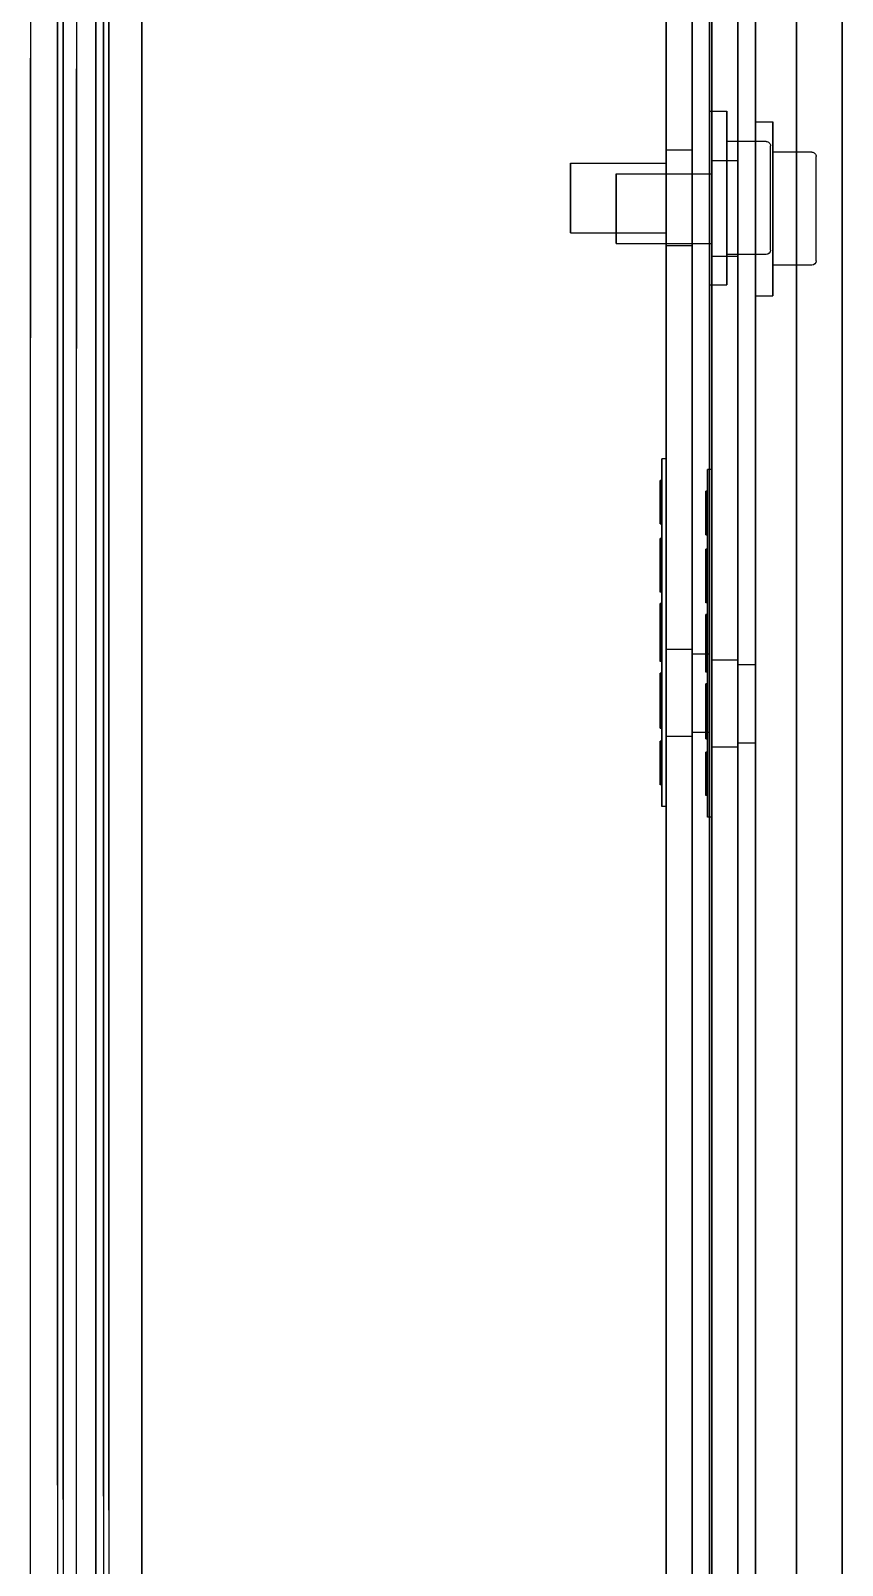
# Model space of a CAD drawing. Header units: millimetres. Extents: x -69706 to 52883, y -6882 to 68885.
# Drawn here: x 7547.1 to 7640.5, y 23865.4 to 24041.9 of the extents above; entities that cross this region are included whole.
import ezdxf

# ---------------------------------------------------------------- set-up
doc = ezdxf.new("R2010")
doc.units = ezdxf.units.MM
doc.layers.add('ac-SB', color=7, linetype='Continuous', lineweight=13)

# ---------------------------------------------------------------- blocks, each defined once
blk = doc.blocks.new('A$C15852BBE')
at = {"layer": 'ac-SB', "lineweight": -3}
for p, q in [((5538.81, 3950), (5538.81, 50)), ((5538.81, 2872.2), (5538.81, 3496)), ((5538.81, 2872.2), (5538.81, 3496)), ((5538.81, 2872.2), (5538.81, 3496)), ((5538.81, 3496), (5538.81, 2872.2)), ((5553.81, 3496.04), (5553.81, 2872.16)), ((5553.81, 2872.16), (5553.81, 3496.04)), ((5553.81, 3496), (5553.81, 2872.2)), ((5544.08, 2870.96), (5544.08, 3494.76)), ((5544.08, 2870.96), (5544.08, 3494.76)), ((5544.08, 2870.96), (5544.08, 3494.76)), ((5544.08, 3494.76), (5544.08, 2870.96)), ((5550.81, 2874.1), (5550.81, 3494.1)), ((5550.81, 3494.1), (5550.81, 2874.1)), ((5559.08, 3494.8), (5559.08, 2870.92)), ((5559.08, 2870.92), (5559.08, 3494.8)), ((5559.08, 3494.76), (5559.08, 2870.96)), ((5556.08, 2872.86), (5556.08, 3492.86)), ((5556.08, 3492.86), (5556.08, 2872.86)), ((5548.81, 2980.58), (5548.81, 3419.1)), ((5550.81, 3419.1), (5550.81, 2980.58)), ((5554.08, 2979.34), (5554.08, 3417.86)), ((5556.08, 3417.86), (5556.08, 2979.34)), ((5550.81, 3391.6), (5550.81, 3184.1)), ((5553.81, 3184.1), (5553.81, 3391.6)), ((5548.81, 3006.01), (5548.81, 3389.74)), ((5550.81, 3006.01), (5550.81, 3389.74)), ((5556.08, 3390.36), (5556.08, 3182.86)), ((5559.08, 3182.86), (5559.08, 3390.36)), ((5554.08, 3004.77), (5554.08, 3388.5)), ((5556.08, 3004.77), (5556.08, 3388.5)), ((5548.81, 3387.61), (5548.81, 2949.1)), ((5550.81, 2949.1), (5550.81, 3387.61)), ((5554.08, 3386.37), (5554.08, 2947.86)), ((5556.08, 2947.86), (5556.08, 3386.37)), ((5619.41, 3168.02), (5619.41, 3363.6)), ((5626.91, 3363.6), (5626.91, 3168.02)), ((5548.81, 3362.19), (5548.81, 2978.45)), ((5550.81, 3362.19), (5550.81, 2978.45)), ((5619.41, 3361.6), (5619.41, 3168.2)), ((5624.68, 3166.78), (5624.68, 3362.36)), ((5632.18, 3362.36), (5632.18, 3166.78)), ((5554.08, 3360.95), (5554.08, 2977.22)), ((5556.08, 3360.95), (5556.08, 2977.22)), ((5624.68, 3360.36), (5624.68, 3166.96)), ((5623.18, 3034.36), (5623.18, 3357)), ((5623.81, 3036.01), (5623.81, 3355.1)), ((5628.45, 3033.12), (5628.45, 3355.76)), ((5629.08, 3034.77), (5629.08, 3353.86)), ((5623.18, 3333.83), (5623.18, 3011.2)), ((5623.81, 3332.19), (5623.81, 3013.1)), ((5628.45, 3332.59), (5628.45, 3009.96)), ((5629.08, 3330.95), (5629.08, 3011.86)), ((5553.81, 3252.1), (5553.81, 3254.1)), ((5553.81, 3254.1), (5553.81, 3252.1)), ((5553.81, 3254.1), (5554.31, 3254.1)), ((5553.81, 3254.1), (5554.31, 3254.1)), ((5554.31, 3252.1), (5554.31, 3254.1)), ((5554.31, 3254.1), (5554.31, 3252.1)), ((5553.81, 3216.1), (5553.81, 3252.1)), ((5553.81, 3252.1), (5553.81, 3216.1)), ((5554.31, 3216.1), (5554.31, 3252.1)), ((5554.31, 3252.1), (5554.31, 3216.1)), ((5559.08, 3250.86), (5559.08, 3252.86)), ((5559.08, 3252.86), (5559.08, 3250.86)), ((5559.08, 3252.86), (5559.58, 3252.86)), ((5559.08, 3252.86), (5559.58, 3252.86)), ((5559.58, 3250.86), (5559.58, 3252.86)), ((5559.58, 3252.86), (5559.58, 3250.86)), ((5554.31, 3251.6), (5554.51, 3251.6)), ((5554.31, 3251.6), (5554.31, 3250.35)), ((5554.31, 3251.6), (5554.31, 3249.1)), ((5554.31, 3250.35), (5554.31, 3247.85)), ((5554.51, 3250.35), (5554.31, 3250.35)), ((5554.31, 3250.35), (5554.51, 3250.35)), ((5554.51, 3249.1), (5554.51, 3251.6)), ((5554.51, 3251.6), (5554.51, 3250.35)), ((5554.51, 3250.35), (5554.51, 3247.85)), ((5559.08, 3214.86), (5559.08, 3250.86)), ((5559.08, 3250.86), (5559.08, 3214.86)), ((5559.58, 3214.86), (5559.58, 3250.86)), ((5559.58, 3250.86), (5559.58, 3214.86)), ((5559.58, 3250.36), (5559.78, 3250.36)), ((5559.58, 3250.36), (5559.58, 3249.11)), ((5559.58, 3250.36), (5559.58, 3247.86)), ((5559.78, 3247.86), (5559.78, 3250.36)), ((5559.78, 3250.36), (5559.78, 3249.11)), ((5554.31, 3249.1), (5554.51, 3249.1)), ((5554.31, 3249.1), (5554.31, 3246.6)), ((5554.51, 3246.6), (5554.51, 3249.1)), ((5559.58, 3249.11), (5559.58, 3246.61)), ((5559.78, 3249.11), (5559.58, 3249.11)), ((5559.58, 3249.11), (5559.78, 3249.11)), ((5559.78, 3249.11), (5559.78, 3246.61)), ((5554.31, 3247.85), (5554.31, 3246.6)), ((5554.31, 3247.85), (5554.51, 3247.85)), ((5554.31, 3247.85), (5554.51, 3247.85)), ((5554.31, 3246.6), (5554.51, 3246.6)), ((5554.51, 3247.85), (5554.51, 3246.6)), ((5559.58, 3247.86), (5559.78, 3247.86)), ((5559.58, 3247.86), (5559.58, 3245.36)), ((5559.58, 3246.61), (5559.58, 3245.36)), ((5559.58, 3246.61), (5559.78, 3246.61)), ((5559.58, 3246.61), (5559.78, 3246.61)), ((5559.78, 3245.36), (5559.78, 3247.86)), ((5559.78, 3246.61), (5559.78, 3245.36)), ((5548.81, 3238.79), (5548.81, 3245.54)), ((5550.81, 3245.54), (5548.81, 3245.54)), ((5550.81, 3236.04), (5550.81, 3246.04)), ((5550.81, 3246.04), (5550.81, 3236.04)), ((5550.81, 3246.04), (5553.81, 3246.04)), ((5550.81, 3246.04), (5553.81, 3246.04)), ((5550.81, 3238.79), (5550.81, 3245.54)), ((5553.81, 3246.04), (5553.81, 3236.04)), ((5553.81, 3236.04), (5553.81, 3246.04)), ((5554.31, 3245.1), (5554.31, 3242.43)), ((5554.51, 3245.1), (5554.31, 3245.1)), ((5554.31, 3245.1), (5554.51, 3245.1)), ((5554.31, 3238.76), (5554.31, 3245.1)), ((5554.51, 3245.1), (5554.51, 3242.43)), ((5554.51, 3238.76), (5554.51, 3245.1)), ((5559.58, 3245.36), (5559.78, 3245.36)), ((5548.81, 3243.29), (5548.81, 3236.54)), ((5550.81, 3243.29), (5550.81, 3236.54)), ((5554.08, 3237.55), (5554.08, 3244.3)), ((5556.08, 3244.3), (5554.08, 3244.3)), ((5556.08, 3234.8), (5556.08, 3244.8)), ((5556.08, 3244.8), (5556.08, 3234.8)), ((5556.08, 3244.8), (5559.08, 3244.8)), ((5556.08, 3244.8), (5559.08, 3244.8)), ((5556.08, 3237.55), (5556.08, 3244.3)), ((5559.08, 3244.8), (5559.08, 3234.8)), ((5559.08, 3234.8), (5559.08, 3244.8)), ((5559.58, 3243.86), (5559.58, 3241.19)), ((5559.78, 3243.86), (5559.58, 3243.86)), ((5559.58, 3243.86), (5559.78, 3243.86)), ((5559.58, 3237.53), (5559.58, 3243.86)), ((5559.78, 3243.86), (5559.78, 3241.19)), ((5559.78, 3237.53), (5559.78, 3243.86)), ((5554.08, 3242.05), (5554.08, 3235.3)), ((5554.31, 3242.43), (5554.31, 3241.43)), ((5554.31, 3242.43), (5554.51, 3242.43)), ((5554.31, 3242.43), (5554.51, 3242.43)), ((5554.31, 3241.43), (5554.31, 3238.76)), ((5554.31, 3241.43), (5554.51, 3241.43)), ((5554.31, 3241.43), (5554.51, 3241.43)), ((5554.51, 3242.43), (5554.51, 3241.43)), ((5554.51, 3241.43), (5554.51, 3238.76)), ((5556.08, 3242.05), (5556.08, 3235.3)), ((5559.58, 3241.19), (5559.58, 3240.19)), ((5559.58, 3241.19), (5559.78, 3241.19)), ((5559.58, 3241.19), (5559.78, 3241.19)), ((5559.58, 3240.19), (5559.58, 3237.53)), ((5559.58, 3240.19), (5559.78, 3240.19)), ((5559.58, 3240.19), (5559.78, 3240.19)), ((5559.78, 3241.19), (5559.78, 3240.19)), ((5559.78, 3240.19), (5559.78, 3237.53)), ((5554.31, 3238.76), (5554.51, 3238.76)), ((5554.31, 3238.76), (5554.51, 3238.76)), ((5550.81, 3236.54), (5548.81, 3236.54)), ((5550.81, 3236.04), (5553.81, 3236.04)), ((5550.81, 3236.04), (5553.81, 3236.04)), ((5554.31, 3237.43), (5554.31, 3237.26)), ((5554.31, 3237.43), (5554.51, 3237.43)), ((5554.31, 3237.43), (5554.51, 3237.43)), ((5554.31, 3237.26), (5554.31, 3237.43)), ((5554.31, 3237.26), (5554.51, 3237.26)), ((5554.31, 3237.26), (5554.51, 3237.26)), ((5554.31, 3237.26), (5554.31, 3236.93)), ((5554.31, 3236.93), (5554.31, 3237.26)), ((5554.31, 3236.93), (5554.51, 3236.93)), ((5554.31, 3236.93), (5554.51, 3236.93)), ((5554.31, 3236.93), (5554.31, 3236.26)), ((5554.31, 3236.26), (5554.31, 3236.93)), ((5554.31, 3236.26), (5554.31, 3236.43)), ((5554.51, 3236.43), (5554.31, 3236.43)), ((5554.51, 3236.43), (5554.31, 3236.43)), ((5554.31, 3236.43), (5554.31, 3236.26)), ((5554.51, 3236.26), (5554.31, 3236.26)), ((5554.51, 3236.26), (5554.31, 3236.26)), ((5554.31, 3236.26), (5554.31, 3235.93)), ((5554.31, 3235.93), (5554.31, 3236.26)), ((5554.31, 3236.26), (5554.51, 3236.26)), ((5554.31, 3236.26), (5554.51, 3236.26)), ((5554.31, 3236.26), (5554.31, 3235.6)), ((5554.31, 3235.6), (5554.31, 3236.26)), ((5554.51, 3237.43), (5554.51, 3237.26)), ((5554.51, 3237.26), (5554.51, 3237.43)), ((5554.51, 3237.26), (5554.51, 3236.93)), ((5554.51, 3236.93), (5554.51, 3237.26)), ((5554.51, 3236.93), (5554.51, 3236.26)), ((5554.51, 3236.26), (5554.51, 3236.93)), ((5554.51, 3236.43), (5554.51, 3236.26)), ((5554.51, 3236.26), (5554.51, 3236.43)), ((5554.51, 3236.26), (5554.51, 3235.93)), ((5554.51, 3235.93), (5554.51, 3236.26)), ((5554.51, 3236.26), (5554.51, 3235.6)), ((5554.51, 3235.6), (5554.51, 3236.26)), ((5559.58, 3237.53), (5559.78, 3237.53)), ((5559.58, 3237.53), (5559.78, 3237.53)), ((5559.58, 3236.19), (5559.58, 3236.03)), ((5559.58, 3236.19), (5559.78, 3236.19)), ((5559.58, 3236.19), (5559.78, 3236.19)), ((5559.58, 3236.03), (5559.58, 3236.19)), ((5559.58, 3236.03), (5559.78, 3236.03)), ((5559.58, 3236.03), (5559.78, 3236.03)), ((5559.58, 3236.03), (5559.58, 3235.69)), ((5559.58, 3235.69), (5559.58, 3236.03)), ((5559.78, 3236.19), (5559.78, 3236.03)), ((5559.78, 3236.03), (5559.78, 3236.19)), ((5559.78, 3236.03), (5559.78, 3235.69)), ((5559.78, 3235.69), (5559.78, 3236.03)), ((5556.08, 3235.3), (5554.08, 3235.3)), ((5554.51, 3235.93), (5554.31, 3235.93)), ((5554.51, 3235.93), (5554.31, 3235.93)), ((5554.31, 3235.93), (5554.31, 3235.43)), ((5554.31, 3235.43), (5554.31, 3235.93)), ((5554.31, 3235.6), (5554.31, 3234.76)), ((5554.31, 3235.6), (5554.51, 3235.6)), ((5554.51, 3235.6), (5554.31, 3235.6)), ((5554.31, 3234.76), (5554.31, 3235.6)), ((5554.31, 3234.76), (5554.31, 3235.43)), ((5554.51, 3235.43), (5554.31, 3235.43)), ((5554.51, 3235.43), (5554.31, 3235.43)), ((5554.31, 3235.43), (5554.31, 3234.76)), ((5554.31, 3233.43), (5554.31, 3234.76)), ((5554.51, 3234.76), (5554.31, 3234.76)), ((5554.31, 3234.76), (5554.51, 3234.76)), ((5554.31, 3233.43), (5554.31, 3234.76)), ((5554.31, 3234.76), (5554.51, 3234.76)), ((5554.31, 3233.43), (5554.31, 3234.76)), ((5554.31, 3234.76), (5554.31, 3233.43)), ((5554.31, 3234.76), (5554.51, 3234.76)), ((5554.51, 3235.93), (5554.51, 3235.43)), ((5554.51, 3235.43), (5554.51, 3235.93)), ((5554.51, 3235.6), (5554.51, 3234.76)), ((5554.51, 3234.76), (5554.51, 3235.6)), ((5554.51, 3235.43), (5554.51, 3234.76)), ((5554.51, 3234.76), (5554.51, 3235.43)), ((5554.51, 3234.76), (5554.51, 3233.43)), ((5554.51, 3233.43), (5554.51, 3234.76)), ((5554.51, 3233.43), (5554.51, 3234.76)), ((5554.51, 3234.76), (5554.51, 3233.43)), ((5556.08, 3234.8), (5559.08, 3234.8)), ((5556.08, 3234.8), (5559.08, 3234.8)), ((5559.58, 3235.69), (5559.78, 3235.69)), ((5559.58, 3235.69), (5559.78, 3235.69)), ((5559.58, 3235.69), (5559.58, 3235.03)), ((5559.58, 3235.03), (5559.58, 3235.69)), ((5559.58, 3235.03), (5559.58, 3235.19)), ((5559.78, 3235.19), (5559.58, 3235.19)), ((5559.78, 3235.19), (5559.58, 3235.19)), ((5559.58, 3235.19), (5559.58, 3235.03)), ((5559.78, 3235.03), (5559.58, 3235.03)), ((5559.78, 3235.03), (5559.58, 3235.03)), ((5559.58, 3235.03), (5559.58, 3234.69)), ((5559.58, 3234.69), (5559.58, 3235.03)), ((5559.58, 3235.03), (5559.78, 3235.03)), ((5559.58, 3235.03), (5559.78, 3235.03)), ((5559.58, 3235.03), (5559.58, 3234.36)), ((5559.58, 3234.36), (5559.58, 3235.03)), ((5559.78, 3234.69), (5559.58, 3234.69)), ((5559.78, 3234.69), (5559.58, 3234.69)), ((5559.58, 3234.69), (5559.58, 3234.19)), ((5559.58, 3234.19), (5559.58, 3234.69)), ((5559.58, 3234.36), (5559.58, 3233.53)), ((5559.58, 3234.36), (5559.78, 3234.36)), ((5559.78, 3234.36), (5559.58, 3234.36)), ((5559.58, 3233.53), (5559.58, 3234.36)), ((5559.78, 3235.69), (5559.78, 3235.03)), ((5559.78, 3235.03), (5559.78, 3235.69)), ((5559.78, 3235.19), (5559.78, 3235.03)), ((5559.78, 3235.03), (5559.78, 3235.19)), ((5559.78, 3235.03), (5559.78, 3234.69)), ((5559.78, 3234.69), (5559.78, 3235.03)), ((5559.78, 3235.03), (5559.78, 3234.36)), ((5559.78, 3234.36), (5559.78, 3235.03)), ((5559.78, 3234.69), (5559.78, 3234.19)), ((5559.78, 3234.19), (5559.78, 3234.69)), ((5559.78, 3234.36), (5559.78, 3233.53)), ((5559.78, 3233.53), (5559.78, 3234.36)), ((5554.51, 3233.43), (5554.31, 3233.43)), ((5554.31, 3233.43), (5554.31, 3232.76)), ((5554.31, 3232.76), (5554.31, 3233.43)), ((5554.51, 3233.43), (5554.31, 3233.43)), ((5554.31, 3233.43), (5554.51, 3233.43)), ((5554.31, 3232.6), (5554.31, 3233.43)), ((5554.31, 3233.43), (5554.31, 3232.6)), ((5554.31, 3233.43), (5554.51, 3233.43)), ((5554.51, 3232.76), (5554.31, 3232.76)), ((5554.51, 3232.76), (5554.31, 3232.76)), ((5554.31, 3232.26), (5554.31, 3232.76)), ((5554.31, 3232.76), (5554.31, 3232.26)), ((5554.31, 3232.6), (5554.51, 3232.6)), ((5554.31, 3232.6), (5554.51, 3232.6)), ((5554.31, 3231.93), (5554.31, 3232.6)), ((5554.31, 3232.6), (5554.31, 3231.93)), ((5554.51, 3232.76), (5554.51, 3233.43)), ((5554.51, 3233.43), (5554.51, 3232.76)), ((5554.51, 3232.6), (5554.51, 3233.43)), ((5554.51, 3233.43), (5554.51, 3232.6)), ((5554.51, 3232.26), (5554.51, 3232.76)), ((5554.51, 3232.76), (5554.51, 3232.26)), ((5554.51, 3231.93), (5554.51, 3232.6)), ((5554.51, 3232.6), (5554.51, 3231.93)), ((5559.58, 3233.53), (5559.58, 3234.19)), ((5559.78, 3234.19), (5559.58, 3234.19)), ((5559.78, 3234.19), (5559.58, 3234.19)), ((5559.58, 3234.19), (5559.58, 3233.53)), ((5559.58, 3232.19), (5559.58, 3233.53)), ((5559.78, 3233.53), (5559.58, 3233.53)), ((5559.58, 3233.53), (5559.78, 3233.53)), ((5559.58, 3232.19), (5559.58, 3233.53)), ((5559.58, 3233.53), (5559.78, 3233.53)), ((5559.58, 3232.19), (5559.58, 3233.53)), ((5559.58, 3233.53), (5559.58, 3232.19)), ((5559.58, 3233.53), (5559.78, 3233.53)), ((5559.78, 3234.19), (5559.78, 3233.53)), ((5559.78, 3233.53), (5559.78, 3234.19)), ((5559.78, 3233.53), (5559.78, 3232.19)), ((5559.78, 3232.19), (5559.78, 3233.53)), ((5559.78, 3232.19), (5559.78, 3233.53)), ((5559.78, 3233.53), (5559.78, 3232.19)), ((5554.51, 3232.26), (5554.31, 3232.26)), ((5554.51, 3232.26), (5554.31, 3232.26)), ((5554.31, 3231.93), (5554.31, 3232.26)), ((5554.31, 3232.26), (5554.31, 3231.93)), ((5554.51, 3231.93), (5554.31, 3231.93)), ((5554.31, 3231.93), (5554.31, 3231.76)), ((5554.31, 3231.76), (5554.31, 3231.93)), ((5554.51, 3231.93), (5554.31, 3231.93)), ((5554.31, 3231.93), (5554.51, 3231.93)), ((5554.31, 3231.93), (5554.51, 3231.93)), ((5554.31, 3231.26), (5554.31, 3231.93)), ((5554.31, 3231.93), (5554.31, 3231.26)), ((5554.51, 3231.76), (5554.31, 3231.76)), ((5554.51, 3231.76), (5554.31, 3231.76)), ((5554.31, 3231.26), (5554.51, 3231.26)), ((5554.31, 3231.26), (5554.51, 3231.26)), ((5554.31, 3230.93), (5554.31, 3231.26)), ((5554.31, 3231.26), (5554.31, 3230.93)), ((5554.31, 3230.93), (5554.51, 3230.93)), ((5554.31, 3230.76), (5554.31, 3230.93)), ((5554.31, 3230.93), (5554.31, 3230.76)), ((5554.31, 3230.93), (5554.51, 3230.93)), ((5554.31, 3230.76), (5554.51, 3230.76)), ((5554.31, 3230.76), (5554.51, 3230.76)), ((5554.51, 3231.93), (5554.51, 3232.26)), ((5554.51, 3232.26), (5554.51, 3231.93)), ((5554.51, 3231.76), (5554.51, 3231.93)), ((5554.51, 3231.93), (5554.51, 3231.76)), ((5554.51, 3231.26), (5554.51, 3231.93)), ((5554.51, 3231.93), (5554.51, 3231.26)), ((5554.51, 3230.93), (5554.51, 3231.26)), ((5554.51, 3231.26), (5554.51, 3230.93)), ((5554.51, 3230.76), (5554.51, 3230.93)), ((5554.51, 3230.93), (5554.51, 3230.76)), ((5559.78, 3232.19), (5559.58, 3232.19)), ((5559.58, 3232.19), (5559.58, 3231.53)), ((5559.58, 3231.53), (5559.58, 3232.19)), ((5559.78, 3232.19), (5559.58, 3232.19)), ((5559.58, 3232.19), (5559.78, 3232.19)), ((5559.58, 3231.36), (5559.58, 3232.19)), ((5559.58, 3232.19), (5559.58, 3231.36)), ((5559.58, 3232.19), (5559.78, 3232.19)), ((5559.78, 3231.53), (5559.58, 3231.53)), ((5559.78, 3231.53), (5559.58, 3231.53)), ((5559.58, 3231.03), (5559.58, 3231.53)), ((5559.58, 3231.53), (5559.58, 3231.03)), ((5559.58, 3231.36), (5559.78, 3231.36)), ((5559.58, 3231.36), (5559.78, 3231.36)), ((5559.58, 3230.69), (5559.58, 3231.36)), ((5559.58, 3231.36), (5559.58, 3230.69)), ((5559.78, 3231.03), (5559.58, 3231.03)), ((5559.78, 3231.03), (5559.58, 3231.03)), ((5559.58, 3230.69), (5559.58, 3231.03)), ((5559.58, 3231.03), (5559.58, 3230.69)), ((5559.78, 3230.69), (5559.58, 3230.69)), ((5559.58, 3230.69), (5559.58, 3230.53)), ((5559.58, 3230.53), (5559.58, 3230.69)), ((5559.78, 3230.69), (5559.58, 3230.69)), ((5559.58, 3230.69), (5559.78, 3230.69)), ((5559.58, 3230.69), (5559.78, 3230.69)), ((5559.58, 3230.03), (5559.58, 3230.69)), ((5559.58, 3230.69), (5559.58, 3230.03)), ((5559.78, 3231.53), (5559.78, 3232.19)), ((5559.78, 3232.19), (5559.78, 3231.53)), ((5559.78, 3231.36), (5559.78, 3232.19)), ((5559.78, 3232.19), (5559.78, 3231.36)), ((5559.78, 3231.03), (5559.78, 3231.53)), ((5559.78, 3231.53), (5559.78, 3231.03)), ((5559.78, 3230.69), (5559.78, 3231.36)), ((5559.78, 3231.36), (5559.78, 3230.69)), ((5559.78, 3230.69), (5559.78, 3231.03)), ((5559.78, 3231.03), (5559.78, 3230.69)), ((5559.78, 3230.53), (5559.78, 3230.69)), ((5559.78, 3230.69), (5559.78, 3230.53)), ((5559.78, 3230.03), (5559.78, 3230.69)), ((5559.78, 3230.69), (5559.78, 3230.03)), ((5554.31, 3229.43), (5554.31, 3228.43)), ((5554.31, 3229.43), (5554.51, 3229.43)), ((5554.31, 3229.43), (5554.51, 3229.43)), ((5554.31, 3225.43), (5554.31, 3229.43)), ((5554.51, 3229.43), (5554.51, 3228.43)), ((5554.51, 3225.43), (5554.51, 3229.43)), ((5559.78, 3230.53), (5559.58, 3230.53)), ((5559.78, 3230.53), (5559.58, 3230.53)), ((5559.58, 3230.03), (5559.78, 3230.03)), ((5559.58, 3230.03), (5559.78, 3230.03)), ((5559.58, 3229.69), (5559.58, 3230.03)), ((5559.58, 3230.03), (5559.58, 3229.69)), ((5559.58, 3229.69), (5559.78, 3229.69)), ((5559.58, 3229.53), (5559.58, 3229.69)), ((5559.58, 3229.69), (5559.58, 3229.53)), ((5559.58, 3229.69), (5559.78, 3229.69)), ((5559.58, 3229.53), (5559.78, 3229.53)), ((5559.58, 3229.53), (5559.78, 3229.53)), ((5559.78, 3229.69), (5559.78, 3230.03)), ((5559.78, 3230.03), (5559.78, 3229.69)), ((5559.78, 3229.53), (5559.78, 3229.69)), ((5559.78, 3229.69), (5559.78, 3229.53)), ((5554.51, 3228.43), (5554.31, 3228.43)), ((5554.51, 3228.43), (5554.31, 3228.43)), ((5554.31, 3228.43), (5554.31, 3225.26)), ((5554.31, 3228.43), (5554.31, 3225.26)), ((5554.31, 3228.43), (5554.31, 3225.43)), ((5554.31, 3228.43), (5554.51, 3228.43)), ((5554.31, 3228.43), (5554.51, 3228.43)), ((5554.51, 3225.26), (5554.51, 3228.43)), ((5554.51, 3228.43), (5554.51, 3225.26)), ((5554.51, 3228.43), (5554.51, 3225.43)), ((5559.58, 3228.19), (5559.58, 3227.19)), ((5559.58, 3228.19), (5559.78, 3228.19)), ((5559.58, 3228.19), (5559.78, 3228.19)), ((5559.58, 3224.19), (5559.58, 3228.19)), ((5559.78, 3227.19), (5559.58, 3227.19)), ((5559.78, 3227.19), (5559.58, 3227.19)), ((5559.58, 3227.19), (5559.58, 3224.03)), ((5559.58, 3227.19), (5559.58, 3224.03)), ((5559.58, 3227.19), (5559.58, 3224.19)), ((5559.58, 3227.19), (5559.78, 3227.19)), ((5559.58, 3227.19), (5559.78, 3227.19)), ((5559.78, 3228.19), (5559.78, 3227.19)), ((5559.78, 3224.19), (5559.78, 3228.19)), ((5559.78, 3224.03), (5559.78, 3227.19)), ((5559.78, 3227.19), (5559.78, 3224.03)), ((5559.78, 3227.19), (5559.78, 3224.19)), ((5554.31, 3225.43), (5554.31, 3224.6)), ((5554.31, 3225.43), (5554.51, 3225.43)), ((5554.31, 3225.43), (5554.51, 3225.43)), ((5554.31, 3224.6), (5554.31, 3225.43)), ((5554.51, 3225.43), (5554.51, 3224.6)), ((5554.51, 3224.6), (5554.51, 3225.43)), ((5554.51, 3225.26), (5554.31, 3225.26)), ((5554.31, 3225.26), (5554.31, 3224.76)), ((5554.31, 3225.26), (5554.51, 3225.26)), ((5554.31, 3224.76), (5554.31, 3225.26)), ((5554.51, 3224.76), (5554.31, 3224.76)), ((5554.51, 3224.76), (5554.31, 3224.76)), ((5554.31, 3224.43), (5554.31, 3224.76)), ((5554.31, 3224.76), (5554.31, 3224.43)), ((5554.31, 3224.6), (5554.51, 3224.6)), ((5554.31, 3224.6), (5554.51, 3224.6)), ((5554.31, 3224.6), (5554.31, 3223.93)), ((5554.31, 3223.93), (5554.31, 3224.6)), ((5554.51, 3224.43), (5554.31, 3224.43)), ((5554.31, 3224.43), (5554.31, 3224.26)), ((5554.31, 3224.26), (5554.31, 3224.43)), ((5554.51, 3224.43), (5554.31, 3224.43)), ((5554.51, 3224.26), (5554.31, 3224.26)), ((5554.51, 3224.26), (5554.31, 3224.26)), ((5554.31, 3223.93), (5554.51, 3223.93)), ((5554.31, 3223.93), (5554.51, 3223.93)), ((5554.31, 3223.93), (5554.31, 3223.43)), ((5554.31, 3223.43), (5554.31, 3223.93)), ((5554.51, 3224.76), (5554.51, 3225.26)), ((5554.51, 3225.26), (5554.51, 3224.76)), ((5554.51, 3224.43), (5554.51, 3224.76)), ((5554.51, 3224.76), (5554.51, 3224.43)), ((5554.51, 3224.6), (5554.51, 3223.93)), ((5554.51, 3223.93), (5554.51, 3224.6)), ((5554.51, 3224.26), (5554.51, 3224.43)), ((5554.51, 3224.43), (5554.51, 3224.26)), ((5554.51, 3223.93), (5554.51, 3223.43)), ((5554.51, 3223.43), (5554.51, 3223.93)), ((5559.58, 3224.19), (5559.58, 3223.36)), ((5559.58, 3224.19), (5559.78, 3224.19)), ((5559.58, 3224.19), (5559.78, 3224.19)), ((5559.58, 3223.36), (5559.58, 3224.19)), ((5559.78, 3224.03), (5559.58, 3224.03)), ((5559.58, 3224.03), (5559.58, 3223.53)), ((5559.58, 3224.03), (5559.78, 3224.03)), ((5559.58, 3223.53), (5559.58, 3224.03)), ((5559.78, 3224.19), (5559.78, 3223.36)), ((5559.78, 3223.36), (5559.78, 3224.19)), ((5559.78, 3223.53), (5559.78, 3224.03)), ((5559.78, 3224.03), (5559.78, 3223.53)), ((5554.31, 3223.43), (5554.31, 3223.26)), ((5554.31, 3223.43), (5554.51, 3223.43)), ((5554.51, 3223.43), (5554.31, 3223.43)), ((5554.31, 3223.26), (5554.31, 3223.43)), ((5554.31, 3223.26), (5554.51, 3223.26)), ((5554.31, 3223.26), (5554.51, 3223.26)), ((5554.51, 3223.43), (5554.51, 3223.26)), ((5554.51, 3223.26), (5554.51, 3223.43)), ((5559.78, 3223.53), (5559.58, 3223.53)), ((5559.78, 3223.53), (5559.58, 3223.53)), ((5559.58, 3223.19), (5559.58, 3223.53)), ((5559.58, 3223.53), (5559.58, 3223.19)), ((5559.58, 3223.36), (5559.78, 3223.36)), ((5559.58, 3223.36), (5559.78, 3223.36)), ((5559.58, 3223.36), (5559.58, 3222.69)), ((5559.58, 3222.69), (5559.58, 3223.36)), ((5559.78, 3223.19), (5559.58, 3223.19)), ((5559.58, 3223.19), (5559.58, 3223.03)), ((5559.58, 3223.03), (5559.58, 3223.19)), ((5559.78, 3223.19), (5559.58, 3223.19)), ((5559.78, 3223.03), (5559.58, 3223.03)), ((5559.78, 3223.03), (5559.58, 3223.03)), ((5559.58, 3222.69), (5559.78, 3222.69)), ((5559.58, 3222.69), (5559.78, 3222.69)), ((5559.58, 3222.69), (5559.58, 3222.19)), ((5559.58, 3222.19), (5559.58, 3222.69)), ((5559.58, 3222.19), (5559.58, 3222.03)), ((5559.58, 3222.19), (5559.78, 3222.19)), ((5559.78, 3222.19), (5559.58, 3222.19)), ((5559.58, 3222.03), (5559.58, 3222.19)), ((5559.58, 3222.03), (5559.78, 3222.03)), ((5559.58, 3222.03), (5559.78, 3222.03)), ((5559.78, 3223.19), (5559.78, 3223.53)), ((5559.78, 3223.53), (5559.78, 3223.19)), ((5559.78, 3223.36), (5559.78, 3222.69)), ((5559.78, 3222.69), (5559.78, 3223.36)), ((5559.78, 3223.03), (5559.78, 3223.19)), ((5559.78, 3223.19), (5559.78, 3223.03)), ((5559.78, 3222.69), (5559.78, 3222.19)), ((5559.78, 3222.19), (5559.78, 3222.69)), ((5559.78, 3222.19), (5559.78, 3222.03)), ((5559.78, 3222.03), (5559.78, 3222.19)), ((5554.51, 3221.6), (5554.31, 3221.6)), ((5554.31, 3221.6), (5554.31, 3220.35)), ((5554.31, 3221.6), (5554.31, 3219.1)), ((5554.31, 3220.35), (5554.31, 3217.85)), ((5554.31, 3220.35), (5554.51, 3220.35)), ((5554.31, 3220.35), (5554.51, 3220.35)), ((5554.51, 3221.6), (5554.51, 3220.35)), ((5554.51, 3219.1), (5554.51, 3221.6)), ((5554.51, 3220.35), (5554.51, 3217.85)), ((5559.78, 3220.36), (5559.58, 3220.36)), ((5559.58, 3220.36), (5559.58, 3219.11)), ((5559.58, 3220.36), (5559.58, 3217.86)), ((5559.78, 3220.36), (5559.78, 3219.11)), ((5559.78, 3217.86), (5559.78, 3220.36)), ((5554.31, 3219.1), (5554.51, 3219.1)), ((5554.31, 3219.1), (5554.31, 3216.6)), ((5554.51, 3216.6), (5554.51, 3219.1)), ((5559.58, 3219.11), (5559.58, 3216.61)), ((5559.58, 3219.11), (5559.78, 3219.11)), ((5559.58, 3219.11), (5559.78, 3219.11)), ((5559.78, 3219.11), (5559.78, 3216.61)), ((5554.31, 3217.85), (5554.31, 3216.6)), ((5554.31, 3217.85), (5554.51, 3217.85)), ((5554.31, 3217.85), (5554.51, 3217.85)), ((5554.31, 3216.6), (5554.51, 3216.6)), ((5554.51, 3217.85), (5554.51, 3216.6)), ((5559.58, 3217.86), (5559.78, 3217.86)), ((5559.58, 3217.86), (5559.58, 3215.36)), ((5559.58, 3216.61), (5559.58, 3215.36)), ((5559.58, 3216.61), (5559.78, 3216.61)), ((5559.58, 3216.61), (5559.78, 3216.61)), ((5559.78, 3215.36), (5559.78, 3217.86)), ((5559.78, 3216.61), (5559.78, 3215.36)), ((5553.81, 3216.1), (5553.81, 3214.1)), ((5553.81, 3214.1), (5553.81, 3216.1)), ((5554.31, 3214.1), (5554.31, 3216.1)), ((5554.31, 3216.1), (5554.31, 3214.1)), ((5559.08, 3214.86), (5559.08, 3212.86)), ((5559.08, 3212.86), (5559.08, 3214.86)), ((5559.58, 3215.36), (5559.78, 3215.36)), ((5559.58, 3212.86), (5559.58, 3214.86)), ((5559.58, 3214.86), (5559.58, 3212.86)), ((5553.81, 3214.1), (5554.31, 3214.1)), ((5553.81, 3214.1), (5554.31, 3214.1)), ((5559.08, 3212.86), (5559.58, 3212.86)), ((5559.08, 3212.86), (5559.58, 3212.86)), ((5619.41, 3200.18), (5619.41, 3004.6)), ((5619.41, 3006.6), (5619.41, 3200)), ((5624.68, 3198.94), (5624.68, 3003.36)), ((5626.91, 3004.6), (5626.91, 3200.18)), ((5632.18, 3003.36), (5632.18, 3198.94)), ((5624.68, 3005.36), (5624.68, 3198.76)), ((5546.81, 3174.1), (5546.81, 3194.1)), ((5546.81, 3194.1), (5546.81, 3174.1)), ((5546.81, 3174.1), (5546.81, 3194.1)), ((5546.81, 3194.1), (5546.81, 3174.1)), ((5548.81, 3194.1), (5546.81, 3194.1)), ((5548.81, 3194.1), (5546.81, 3194.1)), ((5548.81, 3194.1), (5546.81, 3194.1)), ((5548.81, 3194.1), (5546.81, 3194.1)), ((5548.81, 3194.1), (5548.81, 3174.1)), ((5548.81, 3174.1), (5548.81, 3194.1)), ((5548.81, 3194.1), (5548.81, 3174.1)), ((5548.81, 3174.1), (5548.81, 3194.1)), ((5552.08, 3172.86), (5552.08, 3192.86)), ((5552.08, 3192.86), (5552.08, 3172.86)), ((5552.08, 3172.86), (5552.08, 3192.86)), ((5552.08, 3192.86), (5552.08, 3172.86)), ((5554.08, 3192.86), (5552.08, 3192.86)), ((5554.08, 3192.86), (5552.08, 3192.86)), ((5554.08, 3192.86), (5552.08, 3192.86)), ((5554.08, 3192.86), (5552.08, 3192.86)), ((5554.08, 3192.86), (5554.08, 3172.86)), ((5554.08, 3172.86), (5554.08, 3192.86)), ((5554.08, 3192.86), (5554.08, 3172.86)), ((5554.08, 3172.86), (5554.08, 3192.86)), ((5541.81, 3190.1), (5541.81, 3184.1)), ((5541.81, 3190.1), (5541.81, 3184.1)), ((5542.31, 3190.6), (5546.81, 3190.6)), ((5542.31, 3190.6), (5546.81, 3190.6)), ((5546.81, 3190.6), (5546.81, 3184.1)), ((5546.81, 3184.1), (5546.81, 3190.6)), ((5547.08, 3188.86), (5547.08, 3182.86)), ((5547.08, 3188.86), (5547.08, 3182.86)), ((5547.58, 3189.36), (5552.08, 3189.36)), ((5547.58, 3189.36), (5552.08, 3189.36)), ((5550.81, 3189.6), (5550.81, 3184.1)), ((5550.81, 3184.1), (5550.81, 3189.6)), ((5550.81, 3189.6), (5553.81, 3189.6)), ((5550.81, 3189.6), (5553.81, 3189.6)), ((5552.08, 3189.36), (5552.08, 3182.86)), ((5552.08, 3182.86), (5552.08, 3189.36)), ((5553.81, 3189.6), (5553.81, 3184.1)), ((5553.81, 3184.1), (5553.81, 3189.6)), ((5556.08, 3188.36), (5556.08, 3182.86)), ((5556.08, 3182.86), (5556.08, 3188.36)), ((5556.08, 3188.36), (5559.08, 3188.36)), ((5556.08, 3188.36), (5559.08, 3188.36)), ((5559.08, 3188.36), (5559.08, 3182.86)), ((5559.08, 3182.86), (5559.08, 3188.36)), ((5553.81, 3188.1), (5553.81, 3180.1)), ((5553.81, 3180.1), (5553.81, 3188.1)), ((5553.81, 3188.1), (5553.81, 3180.1)), ((5553.81, 3180.1), (5553.81, 3188.1)), ((5564.81, 3188.1), (5553.81, 3188.1)), ((5564.81, 3188.1), (5553.81, 3188.1)), ((5564.81, 3188.1), (5553.81, 3188.1)), ((5564.81, 3188.1), (5553.81, 3188.1)), ((5559.08, 3186.86), (5559.08, 3178.86)), ((5559.08, 3178.86), (5559.08, 3186.86)), ((5559.08, 3186.86), (5559.08, 3178.86)), ((5559.08, 3178.86), (5559.08, 3186.86)), ((5570.08, 3186.86), (5559.08, 3186.86)), ((5570.08, 3186.86), (5559.08, 3186.86)), ((5570.08, 3186.86), (5559.08, 3186.86)), ((5570.08, 3186.86), (5559.08, 3186.86)), ((5564.81, 3180.1), (5564.81, 3188.1)), ((5564.81, 3188.1), (5564.81, 3180.1)), ((5564.81, 3180.1), (5564.81, 3188.1)), ((5564.81, 3188.1), (5564.81, 3180.1)), ((5570.08, 3178.86), (5570.08, 3186.86)), ((5570.08, 3186.86), (5570.08, 3178.86)), ((5570.08, 3178.86), (5570.08, 3186.86)), ((5570.08, 3186.86), (5570.08, 3178.86)), ((5541.81, 3184.1), (5541.81, 3178.1)), ((5541.81, 3184.1), (5541.81, 3178.1)), ((5546.81, 3184.1), (5546.81, 3177.6)), ((5546.81, 3177.6), (5546.81, 3184.1)), ((5550.81, 2976.6), (5550.81, 3184.1)), ((5550.81, 3178.6), (5550.81, 3184.1)), ((5550.81, 3184.1), (5550.81, 3178.6)), ((5553.81, 3184.1), (5553.81, 2976.6)), ((5553.81, 3184.1), (5553.81, 3178.6)), ((5553.81, 3178.6), (5553.81, 3184.1)), ((5547.08, 3182.86), (5547.08, 3176.86)), ((5547.08, 3182.86), (5547.08, 3176.86)), ((5552.08, 3182.86), (5552.08, 3176.36)), ((5552.08, 3176.36), (5552.08, 3182.86)), ((5556.08, 2975.36), (5556.08, 3182.86)), ((5556.08, 3177.36), (5556.08, 3182.86)), ((5556.08, 3182.86), (5556.08, 3177.36)), ((5559.08, 3182.86), (5559.08, 2975.36)), ((5559.08, 3182.86), (5559.08, 3177.36)), ((5559.08, 3177.36), (5559.08, 3182.86)), ((5564.81, 3180.1), (5553.81, 3180.1)), ((5564.81, 3180.1), (5553.81, 3180.1)), ((5564.81, 3180.1), (5553.81, 3180.1)), ((5564.81, 3180.1), (5553.81, 3180.1)), ((5550.81, 3178.6), (5553.81, 3178.6)), ((5550.81, 3178.6), (5553.81, 3178.6)), ((5570.08, 3178.86), (5559.08, 3178.86)), ((5570.08, 3178.86), (5559.08, 3178.86)), ((5570.08, 3178.86), (5559.08, 3178.86)), ((5570.08, 3178.86), (5559.08, 3178.86)), ((5542.31, 3177.6), (5546.81, 3177.6)), ((5542.31, 3177.6), (5546.81, 3177.6)), ((5547.58, 3176.36), (5552.08, 3176.36)), ((5547.58, 3176.36), (5552.08, 3176.36)), ((5556.08, 3177.36), (5559.08, 3177.36)), ((5556.08, 3177.36), (5559.08, 3177.36)), ((5548.81, 3174.1), (5546.81, 3174.1)), ((5548.81, 3174.1), (5546.81, 3174.1)), ((5548.81, 3174.1), (5546.81, 3174.1)), ((5548.81, 3174.1), (5546.81, 3174.1)), ((5554.08, 3172.86), (5552.08, 3172.86)), ((5554.08, 3172.86), (5552.08, 3172.86)), ((5554.08, 3172.86), (5552.08, 3172.86)), ((5554.08, 3172.86), (5552.08, 3172.86))]:
    blk.add_line(p, q, dxfattribs=at)
at = {"layer": 'ac-SB', "lineweight": -3, "extrusion": (0, 0, -1)}
for centre, major_axis, start_param, end_param in [((5542.31, 3190.1), (-0.354, 0.354), 5.497787, 7.068583), ((5542.31, 3190.1), (-0.354, 0.354), 5.497787, 7.068583), ((5547.58, 3188.86), (-0.354, 0.354), 5.497787, 7.068583), ((5547.58, 3188.86), (-0.354, 0.354), 5.497787, 7.068583), ((5542.31, 3178.1), (0.354, 0.354), 2.356194, 3.926991), ((5542.31, 3178.1), (0.354, 0.354), 2.356194, 3.926991), ((5547.58, 3176.86), (0.354, 0.354), 2.356194, 3.926991), ((5547.58, 3176.86), (0.354, 0.354), 2.356194, 3.926991)]:
    blk.add_ellipse(centre, major_axis=major_axis, ratio=1, start_param=start_param, end_param=end_param, dxfattribs=at)

msp = doc.modelspace()

# ---------------------------------------------------------------- block references
at = {"layer": 'ac-SB', "rotation": 180}
msp.add_blockref('A$C15852BBE', (13179.315, 27205.514), dxfattribs=at)

doc.saveas('drawing.dxf')
